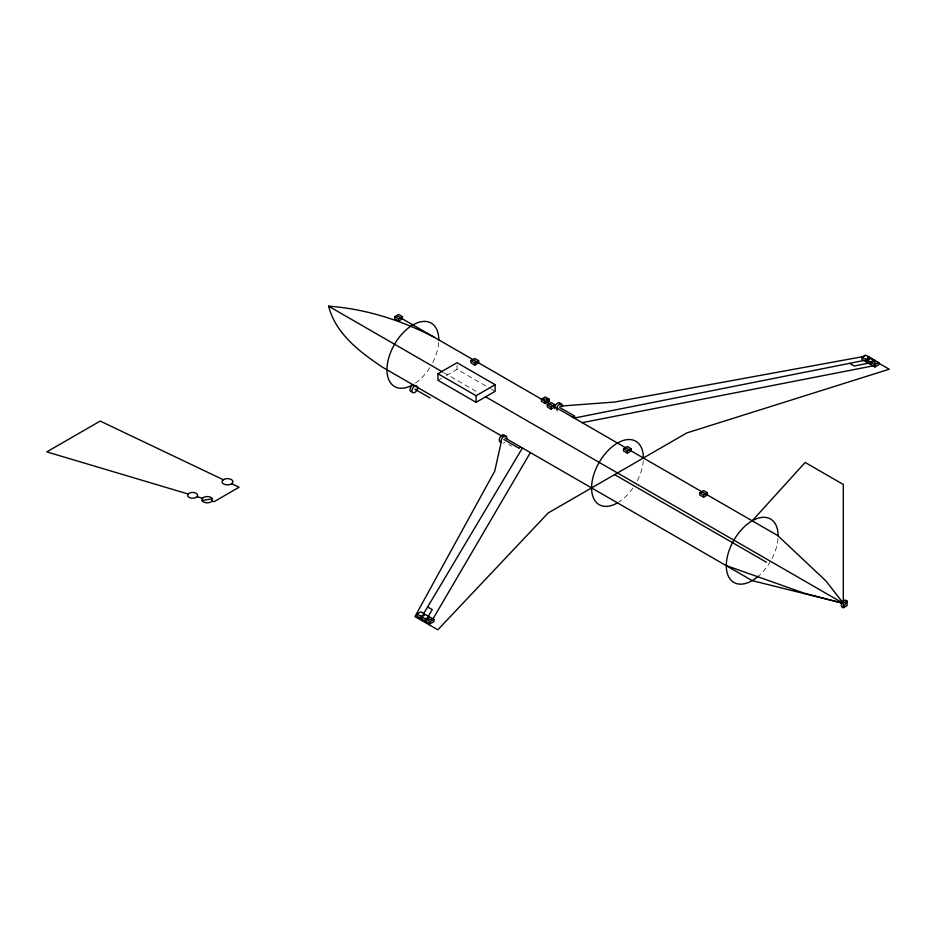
<?xml version="1.0" encoding="UTF-8"?>
<svg xmlns="http://www.w3.org/2000/svg" width="936" height="936" viewBox="0 0 936 936"><rect width="100%" height="100%" fill="white"/><g stroke="black" fill="none" stroke-linecap="round" stroke-linejoin="round"><path stroke-width="0.7" stroke-dasharray="4.68 3.51" d="M437.966 380.32L441.546 378.249M446.308 375.5L457.037 369.31L490.242 388.487M491.47 389.189L495.156 391.318M443.687 372.61L480.355 393.787M508.763 444.495L511.618 446.144M457.037 365.344L457.037 369.31M438.68 342.529A36.633 21.154 -60 0 1 431.859 364.221M429.776 367.731A36.633 21.154 -60 0 1 415.128 383.315M558.16 411.103A4.048 2.34 -60 0 1 557.107 410.495M504.715 442.283A4.048 2.34 -60 0 1 503.229 443.137M643.289 460.652A36.633 21.154 -60 0 1 636.468 482.344M632.865 488.147A36.633 21.154 -60 0 1 618.614 502.187M777.991 538.434A36.633 21.154 -60 0 1 771.814 558.909M770.503 561.296A36.633 21.154 -60 0 1 759.821 574.903"/><path stroke-width="1.4" d="M501.567 440.645L494.699 471.206L414.952 616.625L437.826 629.823L548.145 512.986L686.825 432.923L889.2 369.229L877.161 362.279M520.182 446.683L519.223 448.332L503.966 439.522M432.771 619.246L530.384 452.568M428.091 616.648L432.256 609.617L427.635 606.949M423.446 613.969L522.428 447.981M752.193 520.814L805.171 462.454L843.301 484.462L843.301 601.871M394.77 316.66L398.584 314.461L402.398 316.66L402.398 318.86L398.584 321.071L394.77 318.86L394.77 316.66L398.584 318.86L402.398 316.66M437.966 373.71L457.037 362.712L495.156 384.719L495.156 391.318L476.096 402.328L437.966 380.32L437.966 373.71L476.096 395.729L495.156 384.719M471.019 360.688L474.833 358.488L478.647 360.688L478.647 362.887L474.833 365.087L471.019 362.887L471.019 360.688L474.833 362.887L478.647 360.688M541.476 399.157L545.279 396.958L549.093 399.157L549.093 401.357L545.279 403.556L541.476 401.357L541.476 399.157L549.093 399.157L545.279 401.357L396.677 315.561M547.267 404.703L551.082 402.503L554.896 404.703L554.896 406.914L551.082 409.114L547.267 406.914L547.267 404.703L551.082 406.914L554.896 404.703M623.516 448.73L627.331 446.53L631.145 448.73L631.145 450.93L627.331 453.129L623.516 450.93L623.516 448.73L627.331 450.93L631.145 448.73M417.035 614.039L420.849 611.84L424.663 614.039L420.849 616.239L417.035 614.039L417.035 616.239L420.849 618.439L422.756 617.339M861.857 357.224L865.671 355.025L869.485 357.224L869.485 359.424L865.671 361.624L861.857 359.424L861.857 357.224L865.671 359.424L869.485 357.224M421.68 616.719L425.494 614.519L429.296 616.719L425.494 618.918L421.68 616.719L421.68 618.918L425.494 621.118L425.494 618.918M872.223 363.203L870.316 364.303L866.502 362.103L866.502 359.904L870.316 357.704L874.13 359.904L874.13 362.103M866.502 359.904L870.316 362.103L874.13 359.904M871.147 362.583L874.949 360.383L878.764 362.583L878.764 364.783L874.949 366.982L871.147 364.783L871.147 362.583L874.949 364.783L878.764 362.583M430.127 621.598L433.941 619.398L433.941 621.598L430.127 623.797L426.313 621.598L426.313 619.398L430.127 617.198L433.941 619.398L426.313 619.398L430.127 621.598L430.127 623.797M699.765 492.757L703.579 490.558L707.394 492.757L707.394 494.957L703.579 497.156L699.765 494.957L699.765 492.757L703.579 494.957L707.394 492.757M841.359 602.211L845.173 600.011L847.08 601.076L847.138 605.51L843.324 607.71L841.417 606.645L841.359 602.211L843.266 603.275L847.08 601.076L843.324 607.71L843.266 603.275M574.236 418.076L863.764 360.524M868.409 363.203L854.205 366.011L849.584 363.344M582.18 422.662L873.042 365.882M571.978 416.777L574.833 416.216L559.588 407.417M864.899 356.277L614.461 402.059L560.032 406.142M201.989 500.491L212.413 498.876L211.875 501.24A5.394 3.112 0 0 1 206.493 502.772A5.394 3.112 0 0 1 201.989 500.491L202.527 498.127A5.394 3.112 0 0 1 207.909 496.606A5.394 3.112 0 0 1 212.413 498.876M546.554 401.357L549.093 401.357M502.503 436.48L382.414 367.146C359.822 351.995 335.673 333.824 328.606 306.177C365.543 308.798 401.415 320.311 434.21 337.229M188.171 494.021L46.8 451.889L100.187 421.071L223.341 479.758M197.016 496.653L202.433 498.268M211.969 501.111L214.028 501.719L239.066 487.258L231.59 483.701M725.973 565.496L804.469 593.284L841.99 603.006L752.193 580.636L505.007 437.931M867.532 356.71L874.75 360.886M546.718 402.188L777.781 535.591L825.903 580.905L842.482 602.199M328.606 306.177L442.424 371.885M485.421 396.7L842.026 602.597M614.624 474.61L766.467 562.267M414.788 389.142L430.034 397.94M874.949 360.383L874.949 366.982M870.316 362.103L870.316 364.303M865.671 359.424L865.671 361.624M703.579 494.957L703.579 497.156M627.331 450.93L627.331 453.129M551.082 406.914L551.082 409.114M545.279 401.357L545.279 403.556M476.096 395.729L476.096 402.328M474.833 362.887L474.833 365.087M420.849 616.239L420.849 618.439M398.584 318.86L398.584 321.071M417.55 386.685A4.048 2.34 -60 0 1 414.788 392.441A4.048 2.34 -60 0 1 412.027 389.879A4.048 2.34 -60 0 1 416.216 385.456M411.454 391.716A4.048 2.34 -60 0 1 410.237 388.3A4.048 2.34 -60 0 1 413.618 384.415M412.881 384.731A36.633 21.154 -60 0 1 386.977 369.779A36.633 21.154 -60 0 1 412.881 324.921A36.633 21.154 -60 0 1 438.785 339.873M556.826 409.863A4.048 2.34 -60 0 1 559.588 404.118A4.048 2.34 -60 0 1 562.349 406.68M554.919 408.763A4.048 2.34 -60 0 1 556.943 403.556A4.048 2.34 -60 0 1 560.442 403.872M501.205 441.979A4.048 2.34 -60 0 1 503.966 436.223A4.048 2.34 -60 0 1 506.739 438.785M501.322 442.038A4.048 2.34 -60 0 1 500.046 437.252A4.048 2.34 -60 0 1 504.832 435.977M617.491 502.866A36.633 21.154 -60 0 1 591.587 487.913A36.633 21.154 -60 0 1 617.491 443.044A36.633 21.154 -60 0 1 643.383 457.996M758.897 575.745A36.633 21.154 -60 0 1 726.687 570.644A36.633 21.154 -60 0 1 749.935 522.23A36.633 21.154 -60 0 1 778.097 535.766M188.265 493.892L187.762 494.582A4.996 2.89 0 0 0 190.687 497.999A4.996 2.89 0 0 0 196.923 496.782L197.426 496.08A4.996 2.89 0 0 0 194.512 492.664A4.996 2.89 0 0 0 188.265 493.892M223.645 479.524L222.791 480.18A5.394 3.112 0 0 0 224.184 484.204A5.394 3.112 0 0 0 231.274 483.935L232.128 483.292A5.394 3.112 0 0 0 230.747 479.255A5.394 3.112 0 0 0 223.645 479.524"/></g></svg>
